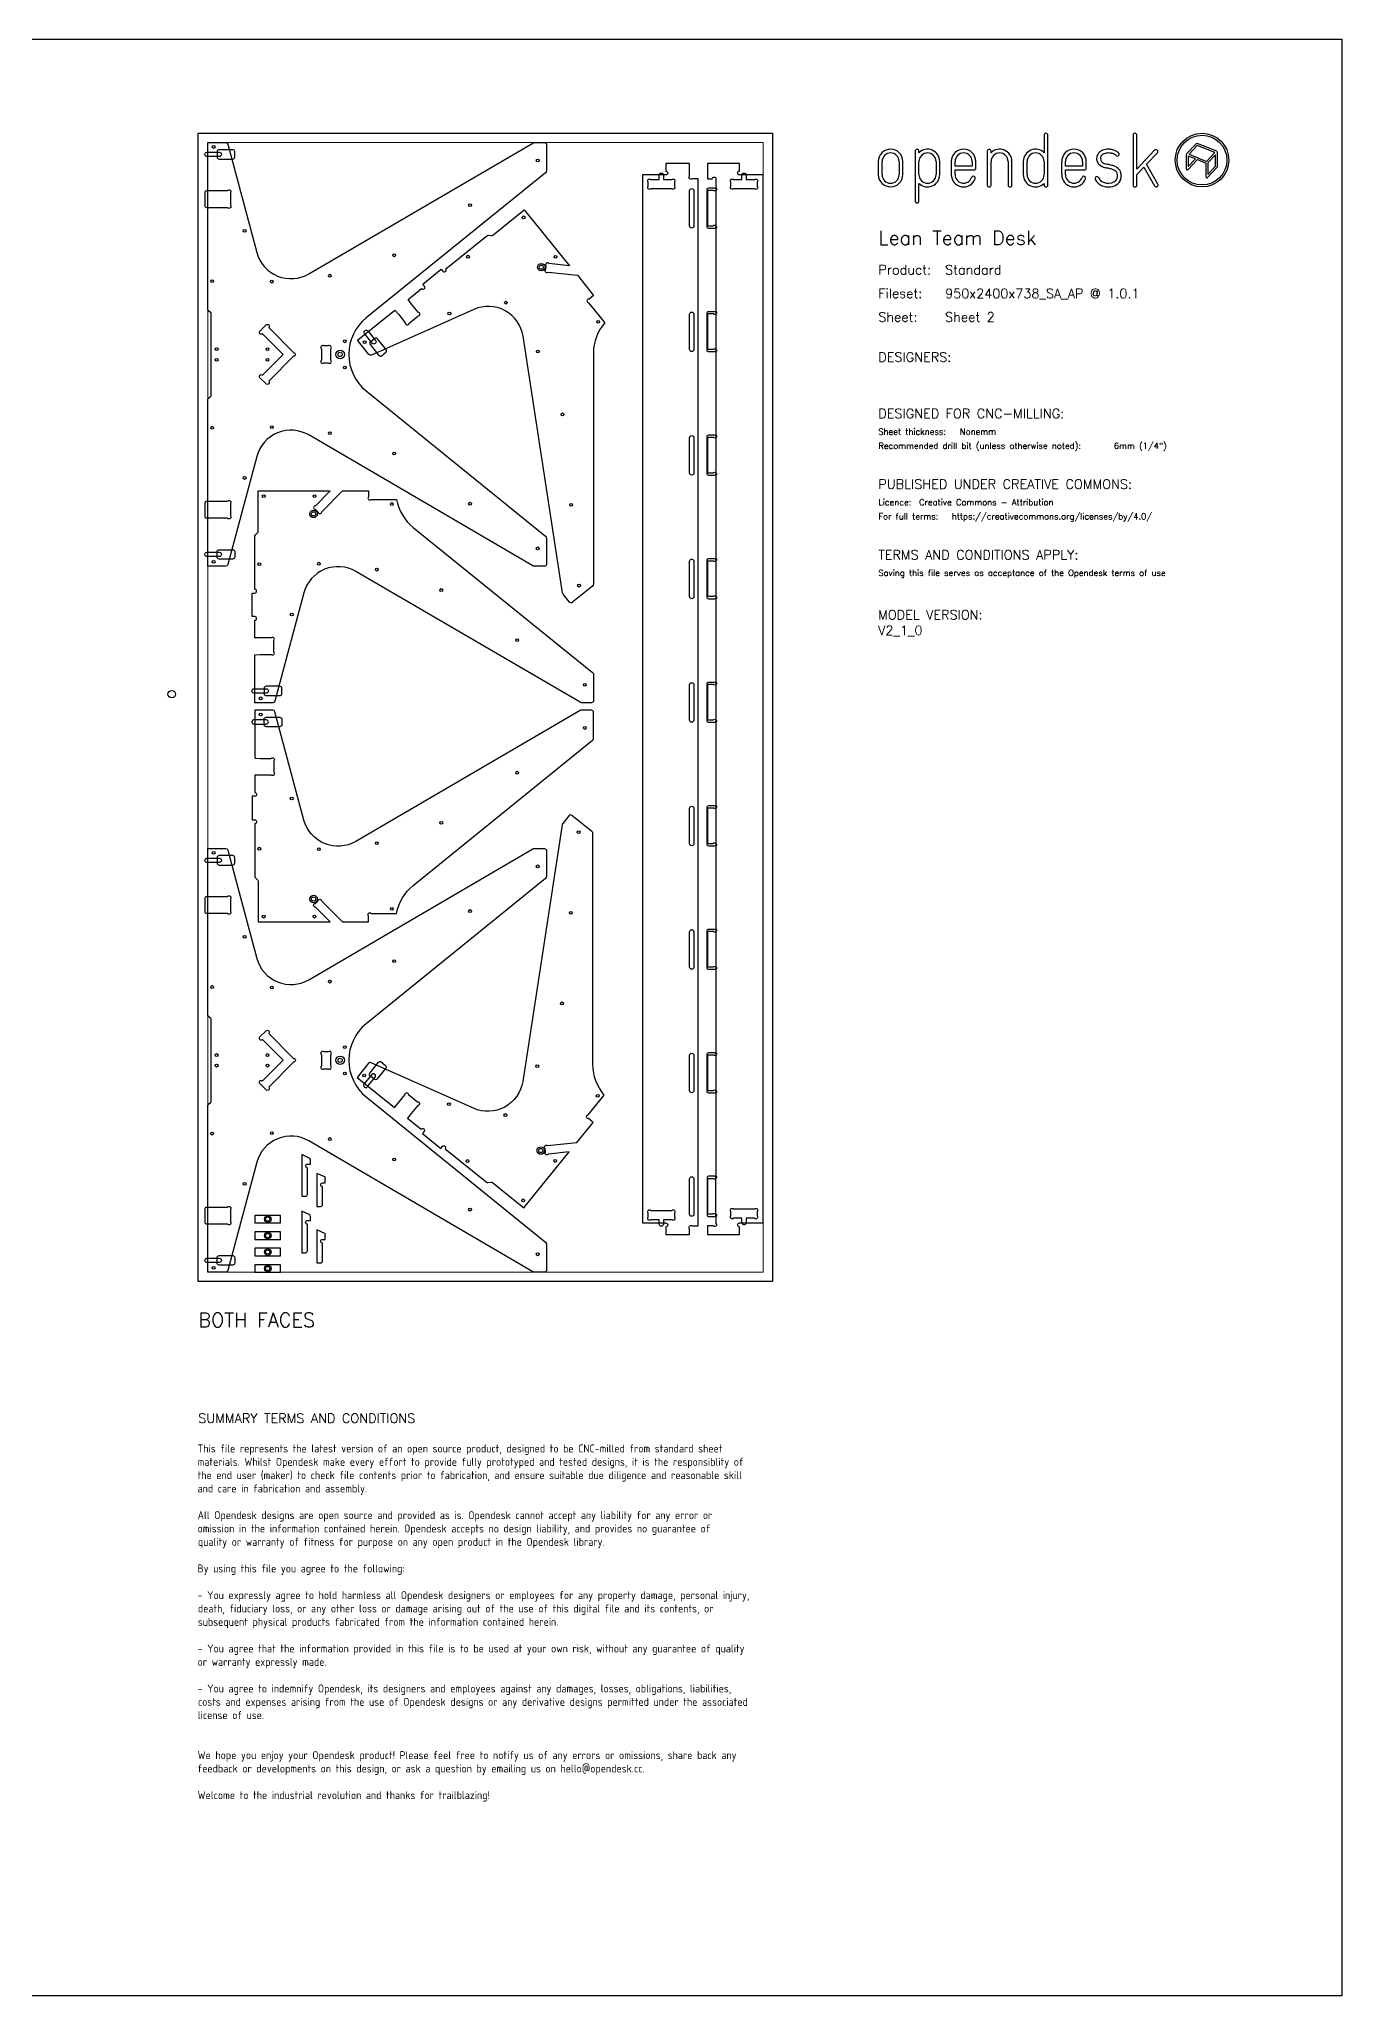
# Model space of a CAD drawing. Header units: millimetres. Extents: x -300 to 5880, y -300 to 4158.
# Drawn here: x 3112 to 5880, y 0 to 4158 of the extents above; entities that cross this region are included whole.
import ezdxf
from ezdxf.enums import TextEntityAlignment as Align

# ---------------------------------------------------------------- set-up
doc = ezdxf.new("R2010")
doc.units = ezdxf.units.MM
doc.layers.add('00-NOPRINT_TEXT', color=7, linetype='Continuous', lineweight=25)
doc.layers.add('00_NOPRINT_TOLERANCE', color=7, linetype='Continuous', lineweight=5)
for name, color, linetype, lineweight, true_color in [('BOARD_$TH-NOMINAL', 3, 'Continuous', 30, 0x00ff00), ('TOP-CUT-INSIDE_18.000MM', 1, 'Continuous', 25, 0xff1c00), ('TOP-CUT-OUTSIDE_18.000MM', 220, 'Continuous', 25, 0xff00d1), ('TOP-HOLE-6.000MM-DIAM_14.000MM', 220, 'Continuous', 25, 0xff00c7), ('TOP-HOLE-9.000MM-DIAM_14.000MM', 220, 'Continuous', 25, 0xff00c7), ('TOP-HOLE-9.000MM-DIAM_18.000MM', 3, 'Continuous', 25, 0x00ff0c), ('TOP-POCKET-INSIDE_1.000MM', 3, 'Continuous', 25, 0x0eff00), ('TOP-POCKET-INSIDE_12.000MM', 140, 'Continuous', 25, 0x00b1ff), ('TOP-POCKET-INSIDE_16.000MM', 20, 'Continuous', 25, 0xff2100), ('TOP-POCKET-INSIDE_2.000MM', 110, 'Continuous', 25, 0x00ff94), ('TOP-POCKET-INSIDE_4.000MM', 160, 'Continuous', 25, 0x0026ff), ('TOP-POCKET-INSIDE_9.000MM', 60, 'Continuous', 25, 0xb0ff00)]:
    doc.layers.add(name, color=color, linetype=linetype, lineweight=lineweight, true_color=true_color)
doc.styles.add('OD-ISOCP-17_221', font='isocp.shx')
doc.styles.add('OD-ISOCP-17_222', font='isocp.shx')
doc.styles.add('OD-ISOCP-17_223', font='isocp.shx')
doc.styles.add('OD-ISOCP-17_224', font='isocp.shx')
doc.styles.add('OD-ISOCP-17_225', font='isocp.shx')
doc.styles.add('OD-ISOCP-17_226', font='isocp.shx')
doc.styles.add('OD-ISOCP-17_227', font='isocp.shx')
doc.styles.add('OD-ISOCP-17_228', font='isocp.shx')
doc.styles.add('OD-ISOCP-17_229', font='isocp.shx')
doc.styles.add('OD-ISOCP-17_230', font='isocp.shx')
doc.styles.add('OD-ISOCP-17_231', font='isocp.shx')
doc.styles.add('OD-ISOCP-17_232', font='isocp.shx')
doc.styles.add('OD-ISOCP-17_233', font='isocp.shx')
doc.styles.add('OD-ISOCP-17_234', font='isocp.shx')
doc.styles.add('OD-ISOCP-17_235', font='isocp.shx')
doc.styles.add('OD-ISOCP-17_236', font='isocp.shx')
doc.styles.add('OD-ISOCP-17_237', font='isocp.shx')
doc.styles.add('OD-ISOCP-17_238', font='isocp.shx')
doc.styles.add('OD-ISOCP-17_239', font='isocp.shx')
doc.styles.add('OD-SIMPLEX-13_86', font='simplex.shx')
doc.styles.add('OD-SIMPLEX-20_82', font='simplex.shx')
doc.styles.add('OD-SIMPLEX-20_86', font='simplex.shx')
doc.styles.add('OD-SIMPLEX-20_88', font='simplex.shx')
doc.styles.add('OD-SIMPLEX-30_83', font='simplex.shx')
doc.styles.add('OD-SIMPLEX-30_87', font='simplex.shx')

# ---------------------------------------------------------------- blocks, each defined once
blk = doc.blocks.new('Borders Opendesk_7')
at = {"layer": '00-NOPRINT_TEXT'}
for p, q in [((0, 4158), (5880, 4158)), ((5880, 4158), (5880, 0)), ((5247.4, 3954), (5247.4, 3916.7)), ((5255.3, 3848), (5255.3, 3954)), ((5436.4, 3954), (5436.4, 3848)), ((5444.4, 3881.9), (5444.4, 3954)), ((4973.4, 3920.1), (4973.4, 3814.1)), ((4981.3, 3916.7), (4981.3, 3920.1)), ((5126.6, 3920.1), (5126.6, 3848)), ((5134.5, 3916.7), (5134.5, 3920.1)), ((5482.1, 3922), (5444.4, 3881.9)), ((5464.8, 3892.1), (5487.9, 3916.6)), ((5549.5, 3912.6), (5549.5, 3882.2)), ((5570.5, 3935.8), (5550.1, 3914)), ((5553.7, 3909.6), (5553.7, 3887.4)), ((5568.8, 3903.5), (5553.7, 3909.6)), ((5572.6, 3931.9), (5555.2, 3913.4)), ((5555.2, 3913.4), (5592.6, 3898.3)), ((5610, 3916.9), (5572.6, 3931.9)), ((5614.4, 3919.6), (5572.8, 3936.3)), ((5592.6, 3898.3), (5610, 3916.9)), ((5611.5, 3912.4), (5595.2, 3895.1)), ((5611.5, 3888.1), (5611.5, 3912.4)), ((5615.7, 3887.3), (5615.7, 3917.6)), ((4895, 3898), (4895, 3870.1)), ((4902.9, 3870.1), (4902.9, 3898)), ((4939.3, 3898), (4939.3, 3870.1)), ((4947.3, 3870.1), (4947.3, 3898)), ((4981.3, 3870.1), (4981.3, 3898)), ((5017.7, 3898), (5017.7, 3870.1)), ((5025.6, 3870.1), (5025.6, 3898)), ((5050, 3898), (5050, 3870.1)), ((5058, 3888.1), (5058, 3898)), ((5094.4, 3888.1), (5058, 3888.1)), ((5058, 3870.1), (5058, 3880.1)), ((5058, 3880.1), (5098.3, 3880.1)), ((5094.4, 3898), (5094.4, 3888.1)), ((5102.3, 3884.1), (5102.3, 3898)), ((5134.5, 3848), (5134.5, 3898)), ((5170.9, 3898), (5170.9, 3848)), ((5178.9, 3848), (5178.9, 3898)), ((5203, 3898), (5203, 3870.1)), ((5211, 3870.1), (5211, 3898)), ((5247.4, 3898), (5247.4, 3870.1)), ((5284.6, 3898), (5284.6, 3870.1)), ((5292.6, 3888.1), (5292.6, 3898)), ((5329, 3888.1), (5292.6, 3888.1)), ((5292.6, 3870.1), (5292.6, 3880.1)), ((5292.6, 3880.1), (5332.9, 3880.1)), ((5329, 3898), (5329, 3888.1)), ((5336.9, 3884.1), (5336.9, 3898)), ((5444.4, 3870.4), (5459.1, 3886)), ((5444.4, 3848), (5444.4, 3870.4)), ((5459.1, 3886), (5482.1, 3846)), ((5489, 3850), (5464.8, 3892.1)), ((5553.1, 3880.8), (5572.9, 3901.9)), ((5553.7, 3887.4), (5568.8, 3903.5)), ((5572.9, 3901.9), (5591.1, 3894.5)), ((5591.1, 3894.5), (5591.1, 3865.5)), ((5594.7, 3864.1), (5615.1, 3885.8)), ((5595.2, 3895.1), (5595.2, 3870.7)), ((5595.2, 3870.7), (5611.5, 3888.1)), ((4981.3, 3814.1), (4981.3, 3851.4)), ((5247.4, 3851.4), (5247.4, 3848)), ((5880, 0), (0, 0))]:
    blk.add_line(p, q, dxfattribs=at)
for radius in [57, 52.9]:
    blk.add_circle((5582.9, 3901), radius, dxfattribs=at)
for centre, radius, start, end in [((5251.3, 3954), 3.97, 0, 180), ((5440.4, 3954), 3.97, 0, 180), ((4921.1, 3898), 26.1, 0, 180), ((4921.1, 3898), 18.2, 0, 180), ((4977.3, 3920.1), 3.97, 0, 180), ((4999.5, 3898), 26.1, 0, 134.1316), ((4999.5, 3898), 18.2, 0, 180), ((5076.2, 3898), 26.1, 0, 180), ((5076.2, 3898), 18.2, 0, 180), ((5130.6, 3920.1), 3.97, 0, 180), ((5152.7, 3898), 26.1, 0, 134.1316), ((5152.7, 3898), 18.2, 0, 180), ((5229.2, 3898), 26.1, 45.8684, 180), ((5229.2, 3898), 18.2, 0, 180), ((5310.8, 3898), 26.1, 0, 180), ((5310.8, 3898), 18.2, 0, 180), ((5377.2, 3904.5), 18.3, 167.0964, 235.8453), ((5375.9, 3904.8), 16.9, 150.5139, 167.0489), ((5377.5, 3903.4), 19, 138.9882, 149.267), ((5377.5, 3903.4), 19, 127.9168, 138.9882), ((5380.5, 3899.5), 24, 111.7012, 127.9168), ((5375.9, 3904.8), 8.99, 151.0519, 168.0238), ((5377.5, 3903.4), 11.1, 138.9882, 148.8091), ((5377.5, 3903.4), 11.1, 127.9168, 138.9882), ((5380.5, 3899.5), 16, 111.7012, 127.9168), ((5383.5, 3891.9), 32.1, 90, 111.7012), ((5383.5, 3891.9), 24.2, 90, 111.7012), ((5383.5, 3878.8), 45.3, 80.7104, 90), ((5383.5, 3878.8), 37.3, 80.7104, 90), ((5385.9, 3893.2), 22.7, 71.5035, 80.7104), ((5385.9, 3893.2), 30.7, 71.5035, 80.7104), ((5387.1, 3896.7), 19, 61.0356, 71.5035), ((5387.1, 3896.7), 26.9, 61.0356, 71.5035), ((5387.1, 3896.7), 19, 46.7983, 61.0356), ((5387.1, 3896.7), 26.9, 46.7983, 61.0356), ((5402.8, 3913.5), 3.97, 226.7983, 46.7983), ((5485, 3919.3), 3.97, 316.7135, 136.7135), ((5551.6, 3912.6), 2.06, 136.7696, 180), ((5572, 3934.4), 2.06, 68.0714, 136.7696), ((5613.6, 3917.6), 2.06, 0, 68.0714), ((4921.1, 3870.1), 26.1, 180, 0), ((4921.1, 3870.1), 18.2, 180, 0), ((4999.5, 3870.1), 18.2, 180, 0), ((4999.5, 3870.1), 26.1, 225.8684, 0), ((5076.2, 3870.1), 26.1, 180, 340.0258), ((5076.2, 3870.1), 18.2, 180, 340.0258), ((5098.3, 3884.1), 3.97, 270, 0), ((5229.2, 3870.1), 26.1, 180, 314.1316), ((5229.2, 3870.1), 18.2, 180, 0), ((5310.8, 3870.1), 26.1, 180, 340.0258), ((5310.8, 3870.1), 18.2, 180, 340.0258), ((5332.9, 3884.1), 3.97, 270, 0), ((5377.2, 3904.5), 10.3, 167.9603, 235.8613), ((5382, 3911.6), 26.9, 235.8511, 248.0912), ((5382, 3911.6), 18.9, 235.8511, 248.0912), ((5388.7, 3928.4), 44.9, 248.0912, 257.5385), ((5388.7, 3928.4), 37, 248.0912, 257.5385), ((5300, 3526.6), 366.5, 76.1947, 77.5385), ((5300, 3526.6), 374.5, 76.1947, 77.5385), ((5372.7, 3822.5), 61.9, 69.1442, 76.1947), ((5372.7, 3822.5), 69.8, 69.1442, 76.1947), ((5389.5, 3866.6), 14.6, 38.9291, 69.1442), ((5389.5, 3866.6), 22.5, 38.9291, 69.1442), ((5393.9, 3870.2), 8.99, 17.5834, 38.9291), ((5385.6, 3867.6), 17.6, 343.8033, 17.5834), ((5393.9, 3870.2), 16.9, 17.5834, 38.9291), ((5385.6, 3867.6), 25.5, 343.8033, 17.5834), ((5551.6, 3882.2), 2.06, 180, 316.7696), ((5613.6, 3887.3), 2.06, 316.7696, 0), ((5097, 3862.6), 3.97, 340.0258, 160.0258), ((5130.6, 3848), 3.97, 180, 0), ((5174.9, 3848), 3.97, 180, 0), ((5251.3, 3848), 3.97, 180, 0), ((5331.6, 3862.6), 3.97, 340.0258, 160.0258), ((5359.7, 3861.7), 3.97, 24.786, 204.786), ((5380.2, 3871.2), 26.6, 204.786, 247.9544), ((5380.2, 3871.2), 18.7, 204.786, 247.9544), ((5383.5, 3879.3), 35.4, 247.9544, 298.2026), ((5383.5, 3879.3), 27.4, 247.9544, 298.2026), ((5390.6, 3866.1), 12.5, 298.2026, 343.8033), ((5390.6, 3866.1), 20.4, 298.2026, 343.8033), ((5440.4, 3848), 3.97, 180, 0), ((5485.5, 3848), 3.97, 209.8417, 29.8417), ((5593.2, 3865.5), 2.06, 180, 316.7696), ((4977.3, 3814.1), 3.97, 180, 0)]:
    blk.add_arc(centre, radius, start, end, dxfattribs=at)
at = {"layer": '00_NOPRINT_TOLERANCE', "ltscale": 0.379202}
for p, q in [((3450, 3958), (4670, 3958)), ((3450, 1518), (3450, 3958)), ((4670, 3958), (4670, 1518)), ((4670, 1518), (3450, 1518))]:
    blk.add_line(p, q, dxfattribs=at)
at = {"layer": '00_NOPRINT_TOLERANCE', "ltscale": 0.380876}
for p, q in [((3470, 3938), (4650, 3938)), ((4650, 1538), (3470, 1538))]:
    blk.add_line(p, q, dxfattribs=at)
at = {"layer": '00_NOPRINT_TOLERANCE', "ltscale": 0.380023}
for p, q in [((3470, 1538), (3470, 3938)), ((4650, 3938), (4650, 1538))]:
    blk.add_line(p, q, dxfattribs=at)
at = {"layer": 'BOARD_$TH-NOMINAL'}
for p, q in [((3450, 3958), (4670, 3958)), ((3450, 1518), (3450, 3958)), ((4670, 3958), (4670, 1518)), ((4670, 1518), (3450, 1518))]:
    blk.add_line(p, q, dxfattribs=at)
at = {"layer": '00-NOPRINT_TEXT'}
for s, height, style, p in [('Lean Team Desk', 30, 'OD-SIMPLEX-30_83', (4895, 3720.9)), ('Product:', 20, 'OD-SIMPLEX-20_82', (4895, 3657.9)), ('Standard', 20, 'OD-SIMPLEX-20_82', (5036.9, 3657.9)), ('Fileset:', 20, 'OD-SIMPLEX-20_82', (4895, 3607.7)), ('950x2400x738_SA_AP @ 1.0.1', 20, 'OD-SIMPLEX-20_82', (5036.9, 3607.6)), ('Sheet:', 20, 'OD-SIMPLEX-20_82', (4895, 3557.4)), ('Sheet 2', 20, 'OD-SIMPLEX-20_82', (5036.9, 3557.5)), ('DESIGNERS:', 20, 'OD-SIMPLEX-20_82', (4895, 3472.4)), ('DESIGNED FOR CNC-MILLING:', 20, 'OD-SIMPLEX-20_82', (4895, 3352.4)), ('Sheet thickness:', 13, 'OD-SIMPLEX-13_86', (4895, 3317.4)), ('Nonemm', 13, 'OD-SIMPLEX-13_86', (5068.3, 3317.4)), ('Recommended drill bit (unless otherwise noted):', 13, 'OD-SIMPLEX-13_86', (4895, 3287.4)), ('6mm (1/4")', 13, 'OD-SIMPLEX-13_86', (5395.5, 3287.4)), ('PUBLISHED UNDER CREATIVE COMMONS:', 20, 'OD-SIMPLEX-20_82', (4895, 3202.4)), ('Licence:', 13, 'OD-SIMPLEX-13_86', (4895, 3167.4)), ('Creative Commons - Attribution', 13, 'OD-SIMPLEX-13_86', (4981.5, 3167.4)), ('For full terms:', 13, 'OD-SIMPLEX-13_86', (4895, 3137.4)), ('https://creativecommons.org/licenses/by/4.0/', 13, 'OD-SIMPLEX-13_86', (5051.1, 3137.4)), ('TERMS AND CONDITIONS APPLY:', 20, 'OD-SIMPLEX-20_82', (4895, 3052.3)), ('Saving this file serves as acceptance of the Opendesk terms of use ', 13, 'OD-SIMPLEX-13_86', (4895, 3017.3))]:
    blk.add_text(s, height=height, dxfattribs=dict(at, style=style)).set_placement(p)
at = {"layer": '00-NOPRINT_TEXT', "color": 7}
for s, height, style, p in [('BOTH FACES', 30, 'OD-SIMPLEX-30_87', (3450, 1451.3)), ('SUMMARY TERMS AND CONDITIONS', 20, 'OD-SIMPLEX-20_86', (3450, 1237.4))]:
    blk.add_text(s, height=height, dxfattribs=dict(at, style=style)).set_placement(p, align=Align.TOP_LEFT)
for s, style, p in [('This file represents the latest version of an open source product, designed to be CNC-milled from standard sheet', 'OD-ISOCP-17_221', (3448.5, 1154.7)), ('materials. Whilst Opendesk make every effort to provide fully prototyped and tested designs, it is the responsiblity of', 'OD-ISOCP-17_222', (3448.5, 1126.3)), ('the end user (maker) to check file contents prior to fabrication, and ensure suitable due diligence and reasonable skill', 'OD-ISOCP-17_223', (3448.5, 1098)), ('and care in fabrication and assembly.', 'OD-ISOCP-17_224', (3448.5, 1069.7)), ('All Opendesk designs are open source and provided as is. Opendesk cannot accept any liability for any error or', 'OD-ISOCP-17_225', (3448.5, 1013)), ('omission in the information contained herein. Opendesk accepts no design liability, and provides no guarantee of', 'OD-ISOCP-17_226', (3448.5, 984.7)), ('quality or warranty of fitness for purpose on any open product in the Opendesk library.', 'OD-ISOCP-17_227', (3449.1, 956.3)), ('By using this file you agree to the following:', 'OD-ISOCP-17_228', (3448.5, 899.7)), ('- You expressly agree to hold harmless all Opendesk designers or employees for any property damage, personal injury,', 'OD-ISOCP-17_229', (3448.5, 843)), ('death, fiduciary loss, or any other loss or damage arising out of the use of this digital file and its contents, or', 'OD-ISOCP-17_230', (3449.1, 814.7)), ('subsequent physical products fabricated from the information contained herein.', 'OD-ISOCP-17_231', (3449, 786.3)), ('- You agree that the information provided in this file is to be used at your own risk, without any guarantee of quality', 'OD-ISOCP-17_232', (3448.5, 729.7)), ('or warranty expressly made.', 'OD-ISOCP-17_233', (3448.5, 701.3)), ('- You agree to indemnify Opendesk, its designers and employees against any damages, losses, obligations, liabilities,', 'OD-ISOCP-17_234', (3448.5, 644.7)), ('costs and expenses arising from the use of Opendesk designs or any derivative designs permitted under the associated', 'OD-ISOCP-17_235', (3449.1, 616.3)), ('license of use.', 'OD-ISOCP-17_236', (3448.8, 588)), ('We hope you enjoy your Opendesk product! Please feel free to notify us of any errors or omissions, share back any', 'OD-ISOCP-17_237', (3448.5, 503)), ('feedback or developments on this design, or ask a question by emailing us on hello@opendesk.cc.', 'OD-ISOCP-17_238', (3448.5, 474.7)), ('Welcome to the industrial revolution and thanks for trailblazing!', 'OD-ISOCP-17_239', (3448.5, 418))]:
    blk.add_text(s, height=17, dxfattribs=dict(at, style=style)).set_placement(p)

msp = doc.modelspace()

# ---------------------------------------------------------------- linework, layer by layer
at = {"layer": 'TOP-CUT-INSIDE_18.000MM'}
for points in [[(4494, 3836, -1), (4503, 3836), (4503, 3761, -1), (4494, 3761)], [(4494, 3573.5, -1), (4503, 3573.5), (4503, 3498.5, -1), (4494, 3498.5)], [(3599.6, 3544.9), (3652.5, 3492, -1), (3652.5, 3484), (3599.6, 3431.1, -1), (3593.9, 3425.4), (3580.9, 3438.4, -1), (3586.6, 3444.1), (3630.5, 3488), (3586.6, 3531.9, -1), (3580.9, 3537.6), (3593.9, 3550.6, -1)], [(4494, 3311, -1), (4503, 3311), (4503, 3236, -1), (4494, 3236)], [(4494, 3048.5, -1), (4503, 3048.5), (4503, 2973.5, -1), (4494, 2973.5)], [(4503, 2711, -1), (4494, 2711), (4494, 2786, -1), (4503, 2786)], [(4503, 2448.5, -1), (4494, 2448.5), (4494, 2523.5, -1), (4503, 2523.5)], [(4503, 2186, -1), (4494, 2186), (4494, 2261, -1), (4503, 2261)], [(3599.6, 2044.9), (3652.5, 1992, -1), (3652.5, 1984), (3599.6, 1931.1, -1), (3593.9, 1925.4), (3580.9, 1938.4, -1), (3586.6, 1944.1), (3630.5, 1988), (3586.6, 2031.9, -1), (3580.9, 2037.6), (3593.9, 2050.6, -1)], [(4503, 1923.5, -1), (4494, 1923.5), (4494, 1998.5, -1), (4503, 1998.5)], [(4494, 1736, -1), (4503, 1736), (4503, 1661, -1), (4494, 1661)]]:
    msp.add_lwpolyline(points, format="xyb", close=True, dxfattribs=at)
at = {"layer": 'TOP-CUT-OUTSIDE_18.000MM'}
for points in [[(4190, 3097.1), (4190, 3042.5, -0.414214), (4185.5, 3038), (4164.1, 3038, -0.132835), (4161.1, 3038.8), (3684.8, 3316.8, 0.494592), (3574.5, 3271.4), (3512.9, 3041.3, -0.339454), (3508.5, 3038), (3470, 3038), (3470, 3391.1, -0.198912), (3471.3, 3394.3), (3476.3, 3399.3, 0.198912), (3477.5, 3402.2), (3477.5, 3573.8, 0.198912), (3476.3, 3576.7), (3471.3, 3581.7, -0.198912), (3470, 3584.9), (3470, 3938), (3508.5, 3938, -0.339454), (3512.9, 3934.7), (3574.5, 3704.6, 0.494592), (3684.8, 3659.2), (4161.1, 3937.2, -0.132835), (4164.1, 3938), (4185.5, 3938, -0.414214), (4190, 3933.5), (4190, 3878.9, -0.226277), (4187.8, 3874.2), (3806.8, 3565.7, 0.476976), (3806.8, 3410.3), (4187.8, 3101.8, -0.226277)], [(4499.1, 1636), (4512, 1636), (4512, 3861), (4499.1, 3861, -1), (4494, 3867.1), (4494, 3894), (4443.6, 3894), (4443.6, 3877.6, -1.064946), (4443, 3869.6), (4394, 3869.6), (4394, 1642.4), (4443, 1642.4, -1.064946), (4443.6, 1634.4), (4443.6, 1618), (4494, 1618), (4494, 1629.9, -1)], [(4190, 1597.1), (4190, 1542.5, -0.414214), (4185.5, 1538), (4164.1, 1538, -0.132835), (4161.1, 1538.8), (3684.8, 1816.8, 0.494592), (3574.5, 1771.4), (3512.9, 1541.3, -0.339454), (3508.5, 1538), (3470, 1538), (3470, 1891.1, -0.198912), (3471.3, 1894.3), (3476.3, 1899.3, 0.198912), (3477.5, 1902.2), (3477.5, 2073.8, 0.198912), (3476.3, 2076.7), (3471.3, 2081.7, -0.198912), (3470, 2084.9), (3470, 2438), (3508.5, 2438, -0.339454), (3512.9, 2434.7), (3574.5, 2204.6, 0.494592), (3684.8, 2159.2), (4161.1, 2437.2, -0.132835), (4164.1, 2438), (4185.5, 2438, -0.414214), (4190, 2433.5), (4190, 2378.9, -0.226277), (4187.8, 2374.2), (3806.8, 2065.7, 0.476976), (3806.8, 1910.3), (4187.8, 1601.8, -0.226277)], [(3714, 1727.6), (3719.9, 1727.6), (3719.9, 1736.2, 0.265299), (3719, 1740.1), (3702.1, 1747.6), (3702, 1747.6), (3702, 1677.6), (3710, 1677.6, 0.414214), (3714, 1681.6), (3714, 1719.6, -0.999951)], [(3714, 1607.6), (3719.9, 1607.6), (3719.9, 1616.2, 0.265299), (3719, 1620.1), (3702.1, 1627.6), (3702, 1627.6), (3702, 1557.6), (3710, 1557.6, 0.414214), (3714, 1561.6), (3714, 1599.6, -0.999951)]]:
    msp.add_lwpolyline(points, format="xyb", close=True, dxfattribs=at)
for points in [[(4544.5, 3836.5), (4532, 3836.5), (4532, 3761.5), (4544.3, 3761.5, -1), (4550, 3755.8), (4550, 3579.8, -1), (4544.5, 3574), (4532, 3574), (4532, 3499), (4544.3, 3499, -1), (4550, 3493.3), (4550, 3317.3, -1), (4544.5, 3311.5), (4532, 3311.5), (4532, 3236.5), (4544.3, 3236.5, -1), (4550, 3230.8), (4550, 3054.8, -1), (4544.5, 3049), (4532, 3049), (4532, 2974), (4544.3, 2974, -1), (4550, 2968.3), (4550, 2792.3, -1), (4544.5, 2786.5), (4532, 2786.5), (4532, 2711.5), (4544.3, 2711.5, -1), (4550, 2705.8), (4550, 2529.8, -1), (4544.5, 2524), (4532, 2524), (4532, 2449), (4544.3, 2449, -1), (4550, 2443.3), (4550, 2267.3, -1), (4544.5, 2261.5), (4532, 2261.5), (4532, 2186.5), (4544.3, 2186.5, -1), (4550, 2180.8), (4550, 2004.8, -1), (4544.5, 1999), (4532, 1999), (4532, 1924), (4544.3, 1924, -1), (4550, 1918.3), (4550, 1742.3, -1), (4544.5, 1736.5), (4532, 1736.5), (4532, 1661.5), (4544.3, 1661.5, -1), (4550, 1655.8), (4550, 1641.3, -1.060722), (4544, 1636), (4532, 1636), (4532, 1618), (4600, 1618), (4600, 1634.4, -1), (4600, 1642.4), (4650, 1642.4), (4650, 3869.6), (4600, 3869.6, -1), (4600, 3877.6), (4600, 3894), (4532, 3894), (4532, 3861), (4542, 3861, -1), (4550, 3861), (4550, 3842.3, -1), (4544.5, 3836.5)], [(3897.8, 3554.4), (3916.5, 3569.6, 1), (3917.3, 3577.6), (3903.3, 3594.9), (3895.7, 3604.9), (3924.4, 3628.1, 1), (3930.6, 3633.1), (3927.2, 3637.4), (3966, 3668.9), (3969.5, 3664.6, 1), (3975.7, 3669.7), (4062.8, 3740.2, -0.198912), (4066.1, 3741.2), (4073.2, 3740.5, 0.198912), (4076.1, 3741.3), (4142.8, 3795.3), (4239.1, 3676.4), (4195, 3681.1, 1), (4188.8, 3676), (4188.1, 3669, 1), (4193.1, 3662.8), (4255.5, 3656.2), (4290.1, 3613.5), (4280.3, 3605.5, 1), (4279.4, 3597.6), (4313.6, 3555.4, 0.178377), (4289.7, 3490.5), (4289.7, 3000.3, -0.226277), (4287.5, 2995.7), (4245, 2961.3, -0.414214), (4238.7, 2961.9), (4225.2, 2978.5, -0.132835), (4224, 2981.4), (4140.2, 3526.5, 0.494592), (4035.6, 3583.6), (3818, 3486.7, -0.339454), (3812.7, 3488), (3788.4, 3518), (3867.6, 3582.2), (3875.8, 3572.6), (3889.8, 3555.3, 1), (3897.8, 3554.4)], [(3610.5, 2856), (3610.5, 2880, 1), (3604.8, 2885.7), (3582.5, 2885.7), (3570, 2886), (3570, 2923, 1), (3570, 2931), (3564.5, 2931), (3564.5, 2981), (3570, 2981, 1), (3570, 2989), (3570, 3101.1, -0.198912), (3571.3, 3104.3), (3576.3, 3109.3, 0.198912), (3577.5, 3112.2), (3577.5, 3198), (3730.5, 3198), (3699.1, 3166.6, 1), (3699.1, 3158.6), (3704.2, 3153.6, 1), (3712.2, 3153.6), (3756.5, 3198), (3811.5, 3198), (3811.5, 3185.4, 1), (3817.2, 3179.7), (3871.5, 3179.7, 0.178377), (3906.8, 3120.3), (4287.8, 2811.8, -0.226277), (4290, 2807.1), (4290, 2752.5, -0.414214), (4285.5, 2748), (4264.1, 2748, -0.132835), (4261.1, 2748.8), (3784.8, 3026.8, 0.494592), (3674.5, 2981.4), (3612.9, 2751.3, -0.339454), (3608.5, 2748), (3570, 2748), (3570, 2850), (3582.5, 2850.3), (3604.8, 2850.3, 1), (3610.5, 2856)], [(3604.8, 2629.7, -1), (3610.5, 2624), (3610.5, 2600, -1), (3604.8, 2594.3), (3582.5, 2594.3), (3570, 2594), (3570, 2557, -1), (3570, 2549), (3564.5, 2549), (3564.5, 2499), (3570, 2499, -1), (3570, 2491), (3570, 2378.9, 0.198912), (3571.3, 2375.7), (3576.3, 2370.7, -0.198912), (3577.5, 2367.8), (3577.5, 2282), (3730.5, 2282), (3699.1, 2313.4, -1), (3699.1, 2321.4), (3704.2, 2326.4, -1), (3712.2, 2326.4), (3756.5, 2282), (3811.5, 2282), (3811.5, 2294.6, -1), (3817.2, 2300.3), (3871.5, 2300.3, -0.178377), (3906.8, 2359.7), (4287.8, 2668.2, 0.226277), (4290, 2672.9), (4290, 2727.5, 0.414214), (4285.5, 2732), (4264.1, 2732, 0.132835), (4261.1, 2731.2), (3784.8, 2453.2, -0.494592), (3674.5, 2498.6), (3612.9, 2728.7, 0.339454), (3608.5, 2732), (3570, 2732), (3570, 2630), (3582.5, 2629.7), (3604.8, 2629.7)], [(3888.9, 1914.4, -1), (3896.8, 1915.3), (3915.5, 1900.1, -1), (3916.4, 1892.1), (3902.3, 1874.8), (3894.7, 1864.9), (3923.4, 1841.6, -1), (3929.7, 1836.6), (3926.2, 1832.3), (3965.1, 1800.8), (3968.5, 1805.1, -1), (3974.7, 1800.1), (4061.9, 1729.5, 0.198912), (4065.2, 1728.5), (4072.2, 1729.2, -0.198912), (4075.2, 1728.4), (4141.9, 1674.4), (4238.2, 1793.3), (4194.1, 1788.6, -1), (4187.8, 1793.7), (4187.1, 1800.7, -1), (4192.1, 1806.9), (4254.5, 1813.5), (4289.1, 1856.2), (4279.3, 1864.2, -1), (4278.5, 1872.1), (4312.6, 1914.3, -0.178377), (4288.7, 1979.2), (4288.7, 2469.4, 0.226277), (4286.5, 2474), (4244, 2508.4, 0.414214), (4237.7, 2507.8), (4224.3, 2491.2, 0.132835), (4223, 2488.3), (4139.3, 1943.2, -0.494592), (4034.6, 1886.1), (3817, 1983, 0.339454), (3811.7, 1981.7), (3787.4, 1951.7), (3866.7, 1887.6), (3874.8, 1897.1), (3888.9, 1914.4)], [(3688.2, 1776.2, 0.337064), (3685.3, 1780.1), (3670, 1787.6), (3670, 1699.2), (3678, 1699.2, 0.414214), (3682, 1703.2), (3682, 1759.6, -1), (3682, 1767.6), (3688.2, 1767.6), (3688.2, 1767.6), (3688.2, 1776.2)], [(3688.2, 1656.2, 0.337064), (3685.3, 1660.1), (3670, 1667.6), (3670, 1579.2), (3678, 1579.2, 0.414214), (3682, 1583.2), (3682, 1639.6, -1), (3682, 1647.6), (3688.2, 1647.6), (3688.2, 1647.6), (3688.2, 1656.2)]]:
    msp.add_lwpolyline(points, format="xyb", dxfattribs=at)
for points in [[(3570, 1642.6), (3625, 1642.6), (3625, 1658.6), (3570, 1658.6)], [(3570, 1607.6), (3625, 1607.6), (3625, 1623.6), (3570, 1623.6)], [(3570, 1572.6), (3625, 1572.6), (3625, 1588.6), (3570, 1588.6)], [(3570, 1537.6), (3625, 1537.6), (3625, 1553.6), (3570, 1553.6)]]:
    msp.add_lwpolyline(points, close=True, dxfattribs=at)
at = {"layer": 'TOP-HOLE-6.000MM-DIAM_14.000MM'}
for centre in [(3482.6, 3928.9), (4171.2, 3900.2), (4027.5, 3805.2), (3548.5, 3750.5), (4141.3, 3779.3), (3866.3, 3698.7), (4023.2, 3695.7), (4209.2, 3695.5), (3479.6, 3643.7), (3606.2, 3642.7), (3729.5, 3655.3), (3983.5, 3575), (4103.6, 3598), (4299.8, 3557.2), (3489, 3499.3), (3596.9, 3499.3), (3761.3, 3515.9), (3803.4, 3514), (4171.4, 3494.2), (3489, 3476.7), (3596.9, 3476.7), (3761.3, 3460.1), (3479.6, 3332.3), (3606.2, 3333.3), (4223.8, 3360.6), (3729.5, 3320.7), (3866.3, 3277.3), (3548.5, 3225.5), (3589, 3186.7), (3696.9, 3186.7), (3861.3, 3170.1), (4027.5, 3170.8), (4242.4, 3168.3), (4171.2, 3075.8), (3482.6, 3047.1), (3579.6, 3042.3), (3706.2, 3043.3), (3829.5, 3030.7), (4259, 2996.8), (3966.3, 2987.3), (3648.5, 2935.5), (4127.5, 2880.8), (4271.2, 2785.8), (3582.6, 2757.1), (3582.6, 2722.9), (4271.2, 2694.2), (4127.5, 2599.2), (3648.5, 2544.5), (3966.3, 2492.7), (4258.1, 2472.9), (3482.6, 2428.9), (3579.6, 2437.7), (3706.2, 2436.7), (3829.5, 2449.3), (4171.2, 2400.2), (3589, 2293.3), (3696.9, 2293.3), (3861.3, 2309.9), (4027.5, 2305.2), (4241.5, 2301.4), (3548.5, 2250.5), (3866.3, 2198.7), (3479.6, 2143.7), (3606.2, 2142.7), (3729.5, 2155.3), (4222.8, 2109.1), (3489, 1999.3), (3596.9, 1999.3), (3761.3, 2015.9), (3489, 1976.7), (3596.9, 1976.7), (3761.3, 1960.1), (3802.4, 1955.7), (4170.4, 1975.5), (4298.8, 1912.5), (3982.6, 1894.7), (4102.6, 1871.8), (3479.6, 1832.3), (3606.2, 1833.3), (3729.5, 1820.7), (3866.3, 1777.3), (4022.2, 1774), (4208.3, 1774.2), (3548.5, 1725.5), (4027.5, 1670.8), (4140.4, 1690.4), (3482.6, 1547.1), (4171.2, 1575.8)]:
    msp.add_circle(centre, 3, dxfattribs=at)
at = {"layer": 'TOP-HOLE-9.000MM-DIAM_14.000MM'}
for centre in [(3751.4, 3488), (3751.4, 1988)]:
    msp.add_circle(centre, 4.5, dxfattribs=at)
at = {"layer": 'TOP-HOLE-9.000MM-DIAM_18.000MM'}
for centre in [(4178.8, 3673.4), (3694.9, 3149.2), (3694.9, 2330.8), (4177.8, 1796.3), (3597.5, 1650.6), (3597.5, 1615.6), (3597.5, 1580.6), (3597.5, 1545.6)]:
    msp.add_circle(centre, 4.5, dxfattribs=at)
at = {"layer": 'TOP-POCKET-INSIDE_1.000MM'}
for centre in [(4178.8, 3673.4), (3694.9, 3149.2), (3393.5, 2766.1), (3694.9, 2330.8), (4177.8, 1796.3)]:
    msp.add_circle(centre, 8, dxfattribs=at)
at = {"layer": 'TOP-POCKET-INSIDE_12.000MM'}
for points in [[(3464.4, 3803.8), (3464.4, 3832.2, -0.414214), (3468.4, 3836.2), (3512.3, 3836.2, -1), (3518.5, 3831.1), (3518.5, 3804.9, -1), (3512.3, 3799.8), (3468.4, 3799.8, -0.414214)], [(3512.3, 3139.8), (3468.4, 3139.8, -0.414214), (3464.4, 3143.8), (3464.4, 3172.2, -0.414214), (3468.4, 3176.2), (3512.3, 3176.2, -1), (3518.5, 3171.1), (3518.5, 3144.9, -1)], [(3464.4, 2303.8), (3464.4, 2332.2, -0.414214), (3468.4, 2336.2), (3512.3, 2336.2, -1), (3518.5, 2331.1), (3518.5, 2304.9, -1), (3512.3, 2299.8), (3468.4, 2299.8, -0.414214)], [(3512.3, 1639.8), (3468.4, 1639.8, -0.414214), (3464.4, 1643.8), (3464.4, 1672.2, -0.414214), (3468.4, 1676.2), (3512.3, 1676.2, -1), (3518.5, 1671.1), (3518.5, 1644.9, -1)]]:
    msp.add_lwpolyline(points, format="xyb", close=True, dxfattribs=at)
at = {"layer": 'TOP-POCKET-INSIDE_16.000MM'}
for points in [[(4438.4, 3869.4), (4438.4, 3859.6), (4456, 3859.6, -1), (4461.7, 3853.9), (4461.7, 3845.6, -1), (4456, 3839.9), (4411.8, 3839.9, -1), (4406.1, 3845.6), (4406.1, 3853.9, -1), (4411.8, 3859.6), (4429.4, 3859.6), (4429.4, 3869.4, -0.414214), (4433.4, 3873.4), (4434.4, 3873.4, -0.414214), (4438.4, 3869.4)], [(4614.2, 3869.4), (4614.2, 3859.6), (4631.8, 3859.6, -1), (4637.5, 3853.9), (4637.5, 3845.6, -1), (4631.8, 3839.9), (4587.6, 3839.9, -1), (4581.9, 3845.6), (4581.9, 3853.9, -1), (4587.6, 3859.6), (4605.2, 3859.6), (4605.2, 3869.4, -0.414214), (4609.2, 3873.4), (4610.2, 3873.4, -0.414214), (4614.2, 3869.4)], [(4614.2, 1642.6, -0.414214), (4610.2, 1638.6), (4609.2, 1638.6, -0.414214), (4605.2, 1642.6), (4605.2, 1652.4), (4587.6, 1652.4, -1), (4581.9, 1658.1), (4581.9, 1666.4, -1), (4587.6, 1672.1), (4631.8, 1672.1, -1), (4637.5, 1666.4), (4637.5, 1658.1, -1), (4631.8, 1652.4), (4614.2, 1652.4), (4614.2, 1642.6)]]:
    msp.add_lwpolyline(points, format="xyb", dxfattribs=at)
msp.add_lwpolyline([(4429.4, 1639.6), (4429.4, 1649.4), (4411.8, 1649.4, -1), (4406.1, 1655.1), (4406.1, 1663.4, -1), (4411.8, 1669.1), (4456, 1669.1, -1), (4461.7, 1663.4), (4461.7, 1655.1, -1), (4456, 1649.4), (4438.4, 1649.4), (4438.4, 1639.6, -0.414214), (4434.4, 1635.6), (4433.4, 1635.6, -0.414214)], format="xyb", close=True, dxfattribs=at)
at = {"layer": 'TOP-POCKET-INSIDE_2.000MM'}
for centre, radius in [((3751.4, 3488), 9), ((3751.4, 1988), 9), ((3597.5, 1650.6), 7), ((3597.5, 1615.6), 7), ((3597.5, 1580.6), 7), ((3597.5, 1545.6), 7)]:
    msp.add_circle(centre, radius, dxfattribs=at)
at = {"layer": 'TOP-POCKET-INSIDE_4.000MM'}
for points in [[(3464, 3913.5, -0.414214), (3468, 3917.5), (3494.5, 3917.5, -1), (3494.5, 3908.5), (3468, 3908.5, -0.414214), (3464, 3912.5)], [(3804.4, 3538.7, -0.414214), (3810.1, 3538.1), (3826.7, 3517.5, -1), (3819.7, 3511.9), (3803.1, 3532.5, -0.414214), (3803.6, 3538.1)], [(3464, 3063.5, -0.414214), (3468, 3067.5), (3494.5, 3067.5, -1), (3494.5, 3058.5), (3468, 3058.5, -0.414214), (3464, 3062.5)], [(3564, 2772.5), (3564, 2773.5, -0.414214), (3568, 2777.5), (3594.5, 2777.5, -1), (3594.5, 2768.5), (3568, 2768.5, -0.414214)], [(3564, 2707.5), (3564, 2706.5, 0.414214), (3568, 2702.5), (3594.5, 2702.5, 1), (3594.5, 2711.5), (3568, 2711.5, 0.414214)], [(3464, 2413.5, -0.414214), (3468, 2417.5), (3494.5, 2417.5, -1), (3494.5, 2408.5), (3468, 2408.5, -0.414214), (3464, 2412.5)], [(3825.8, 1952.2, 1), (3818.8, 1957.8), (3802.1, 1937.2, 0.414214), (3802.7, 1931.6), (3803.5, 1931, 0.414214), (3809.1, 1931.6)], [(3468, 1558.5, -0.414214), (3464, 1562.5), (3464, 1563.5, -0.414214), (3468, 1567.5), (3494.5, 1567.5, -1), (3494.5, 1558.5)]]:
    msp.add_lwpolyline(points, format="xyb", close=True, dxfattribs=at)
at = {"layer": 'TOP-POCKET-INSIDE_9.000MM'}
for points in [[(3527.5, 3907), (3527.5, 3919, 0.414214), (3523.5, 3923), (3494, 3923, 0.414214), (3490, 3919), (3490, 3907, 0.414214), (3494, 3903), (3523.5, 3903, 0.414214)], [(3731.5, 3500, 1), (3726.2, 3506), (3716.8, 3506, 1), (3711.5, 3500), (3711.5, 3476, 1), (3716.8, 3470), (3726.2, 3470, 1), (3731.5, 3476)], [(3815.8, 3514.4, 0.414214), (3815.2, 3508.8), (3833.8, 3485.8, 0.414214), (3839.4, 3485.2), (3848.7, 3492.8, 0.414214), (3849.3, 3498.4), (3830.7, 3521.4, 0.414214), (3825.1, 3522)], [(3490, 3069, -0.414214), (3494, 3073), (3523.5, 3073, -0.414214), (3527.5, 3069), (3527.5, 3057, -0.414214), (3523.5, 3053), (3494, 3053, -0.414214), (3490, 3057)], [(3627.5, 2779, 0.414214), (3623.5, 2783), (3594, 2783, 0.414214), (3590, 2779), (3590, 2767, 0.414214), (3594, 2763), (3623.5, 2763, 0.414214), (3627.5, 2767)], [(3627.5, 2701, -0.414214), (3623.5, 2697), (3594, 2697, -0.414214), (3590, 2701), (3590, 2713, -0.414214), (3594, 2717), (3623.5, 2717, -0.414214), (3627.5, 2713)], [(3490, 2419), (3490, 2407, 0.414214), (3494, 2403), (3523.5, 2403, 0.414214), (3527.5, 2407), (3527.5, 2419, 0.414214), (3523.5, 2423), (3494, 2423, 0.414214)], [(3731.5, 2000, 1), (3726.2, 2006), (3716.8, 2006, 1), (3711.5, 2000), (3711.5, 1976, 1), (3716.8, 1970), (3726.2, 1970, 1), (3731.5, 1976)], [(3832.8, 1983.9, -0.414214), (3838.4, 1984.5), (3847.7, 1976.9, -0.414214), (3848.3, 1971.3), (3829.7, 1948.3, -0.414214), (3824.1, 1947.8), (3814.8, 1955.3, -0.414214), (3814.2, 1960.9)], [(3490, 1569, -0.414214), (3494, 1573), (3523.5, 1573, -0.414214), (3527.5, 1569), (3527.5, 1557, -0.414214), (3523.5, 1553), (3494, 1553, -0.414214), (3490, 1557)]]:
    msp.add_lwpolyline(points, format="xyb", close=True, dxfattribs=at)
for points in [[(4531, 3759.8), (4531, 3837.9, -0.414214), (4535, 3841.9), (4546, 3841.9, -0.414214), (4550, 3837.9), (4550, 3759.8, -0.414214), (4546, 3755.8), (4535, 3755.8, -0.414214), (4531, 3759.8)], [(4531, 3497.3), (4531, 3575.4, -0.414214), (4535, 3579.4), (4546, 3579.4, -0.414214), (4550, 3575.4), (4550, 3497.3, -0.414214), (4546, 3493.3), (4535, 3493.3, -0.414214), (4531, 3497.3)], [(4531, 3234.8), (4531, 3312.9, -0.414214), (4535, 3316.9), (4546, 3316.9, -0.414214), (4550, 3312.9), (4550, 3234.8, -0.414214), (4546, 3230.8), (4535, 3230.8, -0.414214), (4531, 3234.8)], [(4531, 2972.3), (4531, 3050.4, -0.414214), (4535, 3054.4), (4546, 3054.4, -0.414214), (4550, 3050.4), (4550, 2972.3, -0.414214), (4546, 2968.3), (4535, 2968.3, -0.414214), (4531, 2972.3)], [(4531, 2709.8), (4531, 2787.9, -0.414214), (4535, 2791.9), (4546, 2791.9, -0.414214), (4550, 2787.9), (4550, 2709.8, -0.414214), (4546, 2705.8), (4535, 2705.8, -0.414214), (4531, 2709.8)], [(4531, 2447.3), (4531, 2525.4, -0.414214), (4535, 2529.4), (4546, 2529.4, -0.414214), (4550, 2525.4), (4550, 2447.3, -0.414214), (4546, 2443.3), (4535, 2443.3, -0.414214), (4531, 2447.3)], [(4531, 2184.8), (4531, 2262.9, -0.414214), (4535, 2266.9), (4546, 2266.9, -0.414214), (4550, 2262.9), (4550, 2184.8, -0.414214), (4546, 2180.8), (4535, 2180.8, -0.414214), (4531, 2184.8)], [(4531, 1922.3), (4531, 2000.4, -0.414214), (4535, 2004.4), (4546, 2004.4, -0.414214), (4550, 2000.4), (4550, 1922.3, -0.414214), (4546, 1918.3), (4535, 1918.3, -0.414214), (4531, 1922.3)], [(4535, 1655.8), (4546, 1655.8, 0.414214), (4550, 1659.8), (4550, 1737.9, 0.414214), (4546, 1741.9), (4535, 1741.9, 0.414214), (4531, 1737.9), (4531, 1659.8, 0.414214), (4535, 1655.8)]]:
    msp.add_lwpolyline(points, format="xyb", dxfattribs=at)

# ---------------------------------------------------------------- block references
msp.add_blockref('Borders Opendesk_7', (0, 0))

# ---------------------------------------------------------------- texts
at = {"insert": (4894.6, 2944.9), "char_height": 20, "width": 292.308, "attachment_point": 1, "style": 'OD-SIMPLEX-20_88'}
msp.add_mtext('MODEL VERSION:\\PV2_1_0', dxfattribs=at)

doc.saveas('drawing.dxf')
